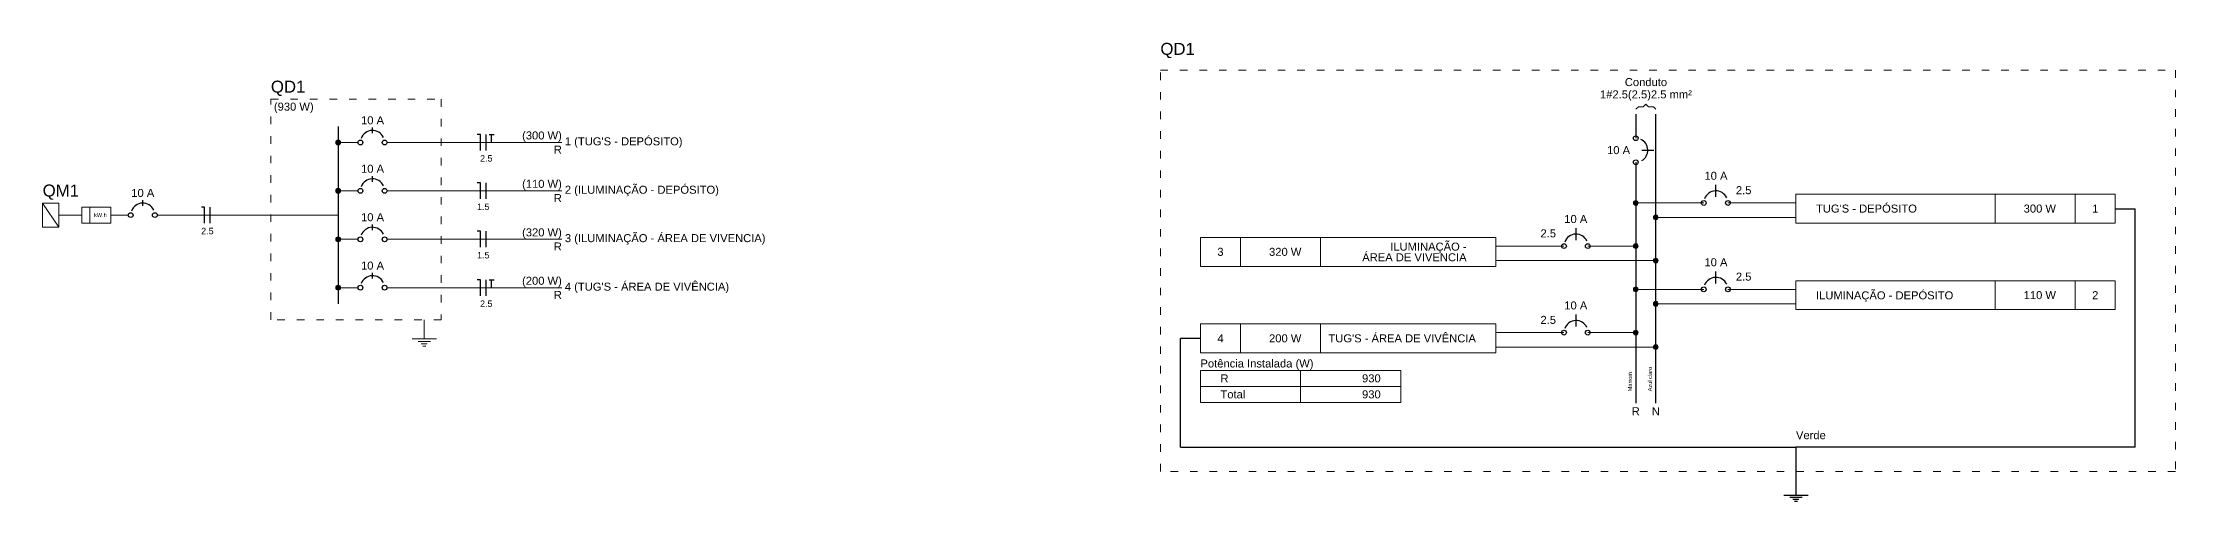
# Model space of a CAD drawing. Header units: millimetres. Extents: x 4568 to 4671, y -917 to -902.
# Drawn here: x 4642.93 to 4671.15, y -912.09 to -906.03 of the extents above; entities that cross this region are included whole.
import ezdxf

# ---------------------------------------------------------------- set-up
doc = ezdxf.new("R2010")
doc.units = ezdxf.units.MM
doc.header["$MEASUREMENT"] = 0
doc.linetypes.add('DOT2', pattern=[3.175, 0, -3.175])
for name, color, linetype, lineweight in [('DI-Barramento', 6, 'Continuous', 30), ('DI-Barramento Fase 1', 6, 'Continuous', 30), ('DI-Barramento Neutro', 6, 'Continuous', 30), ('DI-Disjuntor', 1, 'Continuous', 30), ('DI-Fios', 3, 'Continuous', 30), ('DI-Linhas do diagrama', 7, 'Continuous', 20), ('DI-Pontilhado', 7, 'Continuous', 20), ('DI-Textos do diagrama', 7, 'Continuous', 20), ('DI-Título do diagrama', 3, 'Continuous', 30)]:
    doc.layers.add(name, color=color, linetype=linetype, lineweight=lineweight)
doc.styles.add('Arial', font='arial.ttf')

msp = doc.modelspace()

# ---------------------------------------------------------------- linework, layer by layer
at = {"layer": 'DI-Barramento', "linetype": 'Continuous'}
msp.add_line((4646.84, -907.133), (4646.84, -909.478), dxfattribs=at)
at = {"layer": 'DI-Barramento Fase 1', "linetype": 'Continuous'}
for p, q in [((4664.01, -906.972), (4664.01, -907.289)), ((4664.01, -907.607), (4664.01, -910.794))]:
    msp.add_line(p, q, dxfattribs=at)
at = {"layer": 'DI-Barramento Neutro', "linetype": 'Continuous'}
msp.add_line((4664.275, -910.794), (4664.275, -906.972), dxfattribs=at)
at = {"layer": 'DI-Disjuntor', "linetype": 'Continuous'}
for p, q in [((4647.295, -907.223), (4647.295, -907.149)), ((4664.09, -907.448), (4664.25, -907.448)), ((4647.295, -907.864), (4647.295, -907.789)), ((4644.255, -908.184), (4644.255, -908.11)), ((4665.07, -908.066), (4665.07, -907.907)), ((4647.295, -908.504), (4647.295, -908.43)), ((4663.22, -908.637), (4663.22, -908.478)), ((4647.295, -909.145), (4647.295, -909.071)), ((4665.07, -909.209), (4665.07, -909.05)), ((4663.22, -909.781), (4663.22, -909.622))]:
    msp.add_line(p, q, dxfattribs=at)
for centre in [(4664.01, -907.289), (4647.135, -907.345), (4647.455, -907.345), (4664.01, -907.607), (4647.135, -907.985), (4647.455, -907.985), (4664.91, -908.145), (4665.23, -908.145), (4644.095, -908.306), (4644.415, -908.306), (4647.135, -908.626), (4647.455, -908.626), (4663.06, -908.716), (4663.375, -908.716), (4647.135, -909.266), (4647.455, -909.266), (4664.91, -909.288), (4665.23, -909.288), (4663.06, -909.86), (4663.375, -909.86)]:
    msp.add_circle(centre, 0.0318, dxfattribs=at)
for centre, start, end in [((4647.295, -907.345), 25, 160), ((4664.01, -907.448), 300, 65), ((4647.295, -907.985), 25, 160), ((4665.07, -908.145), 25, 160), ((4644.255, -908.306), 25, 160), ((4647.295, -908.626), 25, 160), ((4663.22, -908.716), 25, 160), ((4647.295, -909.266), 25, 160), ((4665.07, -909.288), 25, 160), ((4663.22, -909.86), 25, 160)]:
    msp.add_arc(centre, 0.159, start, end, dxfattribs=at)
at = {"layer": 'DI-Fios', "linetype": 'Continuous'}
for p, q in [((4648.725, -907.239), (4648.68, -907.239)), ((4648.725, -907.451), (4648.725, -907.239)), ((4648.8, -907.451), (4648.8, -907.239)), ((4648.84, -907.239), (4648.905, -907.239)), ((4648.87, -907.345), (4648.87, -907.239)), ((4648.725, -907.879), (4648.68, -907.879)), ((4648.725, -908.091), (4648.725, -907.879)), ((4648.8, -908.091), (4648.8, -907.879)), ((4645.07, -908.199), (4645.03, -908.199)), ((4645.07, -908.412), (4645.07, -908.199)), ((4645.145, -908.412), (4645.145, -908.199)), ((4670.355, -908.221), (4670.62, -908.221)), ((4670.62, -911.377), (4670.62, -908.221)), ((4648.725, -908.52), (4648.68, -908.52)), ((4648.725, -908.732), (4648.725, -908.52)), ((4648.8, -908.732), (4648.8, -908.52)), ((4648.725, -909.16), (4648.68, -909.16)), ((4648.725, -909.372), (4648.725, -909.16)), ((4648.8, -909.372), (4648.8, -909.16)), ((4648.84, -909.16), (4648.905, -909.16)), ((4648.87, -909.266), (4648.87, -909.16)), ((4658.25, -909.937), (4657.985, -909.937)), ((4657.985, -911.377), (4657.985, -909.937)), ((4657.985, -911.377), (4666.13, -911.377)), ((4666.13, -911.377), (4666.13, -912.012)), ((4670.62, -911.377), (4666.13, -911.377)), ((4665.97, -912.012), (4666.29, -912.012)), ((4666.05, -912.038), (4666.21, -912.038)), ((4666.09, -912.065), (4666.17, -912.065)), ((4666.11, -912.091), (4666.15, -912.091))]:
    msp.add_line(p, q, dxfattribs=at)
at = {"layer": 'DI-Linhas do diagrama', "linetype": 'Continuous'}
for p, q in [((4646.87, -907.345), (4647.105, -907.345)), ((4647.485, -907.345), (4649.8, -907.345)), ((4646.87, -907.985), (4647.105, -907.985)), ((4647.485, -907.985), (4649.8, -907.985)), ((4668.765, -908.412), (4668.765, -908.031)), ((4669.825, -908.412), (4669.825, -908.031)), ((4643.145, -908.147), (4642.93, -908.147)), ((4642.93, -908.147), (4642.93, -908.465)), ((4643.145, -908.465), (4642.93, -908.147)), ((4643.145, -908.465), (4643.145, -908.147)), ((4643.145, -908.306), (4643.45, -908.306)), ((4643.555, -908.412), (4643.555, -908.199)), ((4643.83, -908.306), (4644.065, -908.306)), ((4644.445, -908.306), (4646.84, -908.306)), ((4664.01, -908.145), (4664.91, -908.145)), ((4664.275, -908.336), (4666.13, -908.336)), ((4665.23, -908.145), (4666.13, -908.145)), ((4642.93, -908.465), (4643.145, -908.465)), ((4646.87, -908.626), (4647.105, -908.626)), ((4647.485, -908.626), (4649.8, -908.626)), ((4658.78, -908.984), (4658.78, -908.602)), ((4659.84, -908.984), (4659.84, -908.602)), ((4662.16, -908.716), (4663.06, -908.716)), ((4662.16, -908.907), (4664.275, -908.907)), ((4664.01, -908.716), (4663.375, -908.716)), ((4668.765, -909.555), (4668.765, -909.174)), ((4669.825, -909.555), (4669.825, -909.174)), ((4646.87, -909.266), (4647.105, -909.266)), ((4647.485, -909.266), (4649.8, -909.266)), ((4664.01, -909.288), (4664.91, -909.288)), ((4664.275, -909.479), (4666.13, -909.479)), ((4665.23, -909.288), (4666.13, -909.288)), ((4658.78, -910.127), (4658.78, -909.746)), ((4659.84, -910.127), (4659.84, -909.746)), ((4662.16, -909.86), (4663.06, -909.86)), ((4662.16, -910.051), (4664.275, -910.051)), ((4664.01, -909.86), (4663.375, -909.86)), ((4659.575, -910.572), (4659.575, -910.36)), ((4659.575, -910.784), (4659.575, -910.572))]:
    msp.add_line(p, q, dxfattribs=at)
at = {"layer": 'DI-Linhas do diagrama', "linetype": 'Continuous', "const_width": 0.0318}
for points in [[(4646.856, -907.345, 1), (4646.824, -907.345, 1)], [(4646.856, -907.985, 1), (4646.824, -907.985, 1)], [(4664.026, -908.145, 1), (4663.994, -908.145, 1)], [(4664.291, -908.336, 1), (4664.259, -908.336, 1)], [(4646.856, -908.626, 1), (4646.824, -908.626, 1)], [(4664.026, -908.716, 1), (4663.994, -908.716, 1)], [(4664.291, -908.907, 1), (4664.259, -908.907, 1)], [(4646.856, -909.266, 1), (4646.824, -909.266, 1)], [(4664.026, -909.288, 1), (4663.994, -909.288, 1)], [(4664.291, -909.479, 1), (4664.259, -909.479, 1)], [(4664.026, -909.86, 1), (4663.994, -909.86, 1)], [(4664.291, -910.051, 1), (4664.259, -910.051, 1)]]:
    msp.add_lwpolyline(points, format="xyb", close=True, dxfattribs=at)
at = {"layer": 'DI-Linhas do diagrama', "linetype": 'Continuous'}
for points in [[(4666.13, -908.412), (4666.13, -908.031), (4670.355, -908.031), (4670.355, -908.412), (4666.13, -908.412)], [(4643.45, -908.412), (4643.45, -908.199), (4643.83, -908.199), (4643.83, -908.412), (4643.45, -908.412)], [(4658.25, -908.984), (4658.25, -908.602), (4662.16, -908.602), (4662.16, -908.984), (4658.25, -908.984)], [(4666.13, -909.555), (4666.13, -909.174), (4670.355, -909.174), (4670.355, -909.555), (4666.13, -909.555)], [(4658.25, -910.127), (4658.25, -909.746), (4662.16, -909.746), (4662.16, -910.127), (4658.25, -910.127)], [(4658.25, -910.572), (4658.25, -910.36), (4660.9, -910.36), (4660.9, -910.572), (4658.25, -910.572)], [(4658.25, -910.784), (4658.25, -910.572), (4660.9, -910.572), (4660.9, -910.784), (4658.25, -910.784)]]:
    msp.add_lwpolyline(points, close=True, dxfattribs=at)
for centre in [(4646.84, -907.345), (4646.84, -907.985), (4664.01, -908.145), (4664.275, -908.336), (4646.84, -908.626), (4664.01, -908.716), (4664.275, -908.907), (4646.84, -909.266), (4664.01, -909.288), (4664.275, -909.479), (4664.01, -909.86), (4664.275, -910.051)]:
    msp.add_circle(centre, 0.0318, dxfattribs=at)
at = {"layer": 'DI-Pontilhado', "linetype": 'DOT2', "ltscale": 0.05}
for points in [[(4657.72, -911.695), (4657.72, -906.389), (4671.15, -906.389), (4671.15, -911.695), (4657.72, -911.695)], [(4645.95, -909.69), (4645.95, -906.773), (4648.205, -906.773), (4648.205, -909.69), (4645.95, -909.69)]]:
    msp.add_lwpolyline(points, close=True, dxfattribs=at)
at = {"layer": 'DI-Textos do diagrama', "linetype": 'Continuous'}
for p, q in [((4664.01, -906.905), (4664.045, -906.872)), ((4664.045, -906.872), (4664.11, -906.872)), ((4664.11, -906.872), (4664.145, -906.839)), ((4664.145, -906.839), (4664.18, -906.872)), ((4664.18, -906.872), (4664.245, -906.872)), ((4664.245, -906.872), (4664.275, -906.905)), ((4647.98, -909.69), (4647.98, -909.944)), ((4647.82, -909.944), (4648.14, -909.944)), ((4647.9, -909.976), (4648.06, -909.976)), ((4647.94, -910.008), (4648.02, -910.008)), ((4647.96, -910.04), (4648, -910.04))]:
    msp.add_line(p, q, dxfattribs=at)

# ---------------------------------------------------------------- texts
at = {"layer": 'DI-Barramento Fase 1', "insert": (4663.96, -910.636), "char_height": 0.0529, "width": 0.38124, "attachment_point": 7, "rotation": 90.0002, "line_spacing_factor": 0.798, "style": 'Arial'}
msp.add_mtext('Marrom', dxfattribs=at)
at = {"layer": 'DI-Barramento Fase 1', "insert": (4664.01, -910.953), "char_height": 0.106, "width": 0.12708, "attachment_point": 8, "line_spacing_factor": 0.798, "style": 'Arial'}
msp.add_mtext('R', dxfattribs=at)
at = {"layer": 'DI-Barramento Neutro', "insert": (4664.225, -910.636), "char_height": 0.0529, "width": 0.6354, "attachment_point": 7, "rotation": 90.0002, "line_spacing_factor": 0.798, "style": 'Arial'}
msp.add_mtext('Azul claro', dxfattribs=at)
at = {"layer": 'DI-Barramento Neutro', "insert": (4664.275, -910.953), "char_height": 0.106, "width": 0.12708, "attachment_point": 8, "line_spacing_factor": 0.798, "style": 'Arial'}
msp.add_mtext('N', dxfattribs=at)
at = {"layer": 'DI-Fios', "insert": (4666.13, -911.271), "char_height": 0.1059, "width": 0.6354, "attachment_point": 7, "line_spacing_factor": 0.798, "style": 'Arial'}
msp.add_mtext('Verde', dxfattribs=at)
at = {"layer": 'DI-Linhas do diagrama', "line_spacing_factor": 0.798, "style": 'Arial'}
for s, insert, char_height, width, attachment_point in [('Total', (4658.515, -910.731), 0.1059, 0.6354, 7), ('R', (4658.515, -910.519), 0.106, 0.12708, 7), ('   930', (4660.635, -910.519), 0.1059, 0.76248, 9), ('   930', (4660.635, -910.731), 0.1059, 0.76248, 9)]:
    msp.add_mtext(s, dxfattribs=dict(at, insert=insert, char_height=char_height, width=width, attachment_point=attachment_point))
at = {"layer": 'DI-Textos do diagrama', "line_spacing_factor": 0.798, "style": 'Arial'}
for s, insert, char_height, width, attachment_point in [('1#2.5(2.5)2.5 mm²', (4664.145, -906.794), 0.1059, 2.16036, 8), ('Conduto ', (4664.145, -906.601), 0.1059, 1.01664, 8), ('(930 W)', (4645.99, -906.956), 0.1059, 0.88956, 7), ('10 A', (4647.295, -907.106), 0.1059, 0.50832, 8), ('(300 W)', (4649.8, -907.337), 0.1059, 0.88956, 9), ("1 (TUG'S - DEPÓSITO)", (4649.84, -907.415), 0.1059, 2.5416, 7), ('2.5', (4648.8, -907.599), 0.0847, 0.30499, 8), ('R', (4649.8, -907.493), 0.106, 0.12708, 9), (' 10 A', (4663.935, -907.501), 0.1059, 0.6354, 9), ('10 A', (4647.295, -907.747), 0.1059, 0.50832, 8), ('(110 W)', (4649.8, -907.977), 0.1059, 0.88956, 9), ('    10 A', (4664.755, -907.84), 0.1059, 1.01664, 7), ('10 A', (4644.255, -908.067), 0.1059, 0.50832, 8), ('R', (4649.8, -908.134), 0.106, 0.12708, 9), ('2 (ILUMINAÇÃO - DEPÓSITO)', (4649.84, -908.056), 0.1059, 3.177, 7), ('2.5', (4665.335, -908.031), 0.1059, 0.38124, 7), ('kW.h', (4643.61, -908.332), 0.0529, 0.25416, 7), ('10 A', (4647.295, -908.388), 0.1059, 0.50832, 8), ('1.5', (4648.76, -908.239), 0.0847, 0.30499, 8), ('    10 A', (4662.9, -908.412), 0.1059, 1.01664, 7), ("TUG'S - DEPÓSITO", (4666.395, -908.274), 0.1059, 2.03328, 7), ('   300 W', (4669.295, -908.274), 0.1059, 1.01664, 8), ('1', (4670.09, -908.274), 0.106, 0.12708, 8), ('2.5', (4645.11, -908.56), 0.0847, 0.30499, 8), ('(320 W)', (4649.8, -908.619), 0.1059, 0.88956, 9), ('R', (4649.8, -908.774), 0.106, 0.12708, 9), ('3 (ILUMINAÇÃO - ÁREA DE VIVENCIA)', (4649.84, -908.696), 0.1059, 4.19364, 7), ('ILUMINAÇÃO - \\PÁREA DE VIVENCIA', (4661.772, -908.918), 0.1059, 3.68532, 9), ('2.5', (4662.955, -908.602), 0.1059, 0.38124, 9), ('10 A', (4647.295, -909.028), 0.1059, 0.50832, 8), ('1.5', (4648.76, -908.88), 0.0847, 0.30499, 8), ('3', (4658.515, -908.846), 0.106, 0.12708, 8), ('   320 W', (4659.31, -908.846), 0.1059, 1.01664, 8), ('    10 A', (4664.755, -908.984), 0.1059, 1.01664, 7), ('(200 W)', (4649.8, -909.259), 0.1059, 0.88956, 9), ("4 (TUG'S - ÁREA DE VIVÊNCIA)", (4649.84, -909.337), 0.1059, 3.55824, 7), ('2.5', (4665.335, -909.174), 0.1059, 0.38124, 7), ('2.5', (4648.8, -909.521), 0.0847, 0.30499, 8), ('R', (4649.8, -909.415), 0.106, 0.12708, 9), ('    10 A', (4662.9, -909.555), 0.1059, 1.01664, 7), ('ILUMINAÇÃO - DEPÓSITO', (4666.395, -909.453), 0.1059, 2.66868, 7), ('   110 W', (4669.295, -909.418), 0.1059, 1.01664, 8), ('2', (4670.09, -909.418), 0.106, 0.12708, 8), ('2.5', (4662.955, -909.746), 0.1059, 0.38124, 9), ('4', (4658.515, -909.99), 0.106, 0.12708, 8), ('   200 W', (4659.31, -909.99), 0.1059, 1.01664, 8), ("TUG'S - ÁREA DE VIVÊNCIA", (4661.895, -909.99), 0.1059, 3.04992, 9), ('Potência Instalada (W)', (4658.25, -910.353), 0.1059, 2.79576, 7)]:
    msp.add_mtext(s, dxfattribs=dict(at, insert=insert, char_height=char_height, width=width, attachment_point=attachment_point))
at = {"layer": 'DI-Título do diagrama', "char_height": 0.1588, "width": 0.57186, "attachment_point": 7, "line_spacing_factor": 0.798, "style": 'Arial'}
for s, insert in [('QD1', (4657.72, -906.23)), ('QD1', (4645.95, -906.73)), ('QM1', (4642.93, -908.104))]:
    msp.add_mtext(s, dxfattribs=dict(at, insert=insert))

doc.saveas('drawing.dxf')
